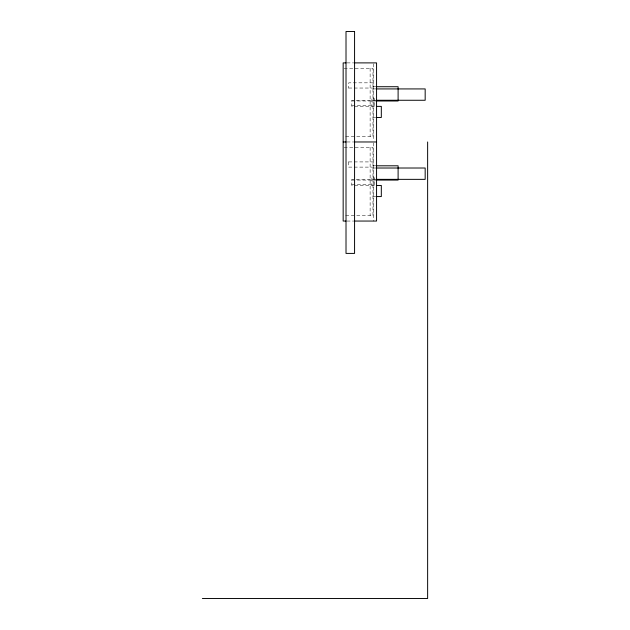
<?xml version="1.0" encoding="UTF-8"?>
<svg xmlns="http://www.w3.org/2000/svg" width="630" height="630" viewBox="0 0 630 630"><rect width="100%" height="100%" fill="white"/><g stroke="black" fill="none" stroke-linecap="round" stroke-linejoin="round"><path stroke-width="0.47" stroke-dasharray="3.15 2.36" d="M346.973 62.89L353.666 62.89M344.122 68.308L372.976 68.308L372.976 136.545L344.122 136.545M372.976 82.829L348.713 82.829L348.713 88.129M372.976 86.719L375.874 86.719M348.713 88.035L372.976 88.035M372.976 88.924L375.874 88.924M372.976 98.831L374.771 98.831L374.771 106.021L372.976 106.021M375.874 100.264L351.8 100.264L351.8 106.376L375.756 106.376M351.8 100.989L375.874 100.989M351.8 105.659L372.976 105.659M372.976 117.487L375.756 117.487M346.973 141.97L353.666 141.97M344.122 147.396L372.976 147.396L372.976 215.633L344.122 215.633M348.713 161.918L372.976 161.918M372.976 165.8L375.874 165.8M348.713 167.115L372.976 167.115M372.976 168.013L375.874 168.013M372.976 177.92L374.771 177.92L374.771 185.11L372.976 185.11M375.874 179.353L351.8 179.353L351.8 185.464L375.756 185.464M351.8 180.07L375.874 180.07M351.8 184.74L372.976 184.74M372.976 196.568L375.756 196.568M346.973 221.051L353.666 221.051M373.716 63.866L373.716 140.994M373.716 142.947L373.716 221.051M371.92 98.831L371.92 106.021M371.92 177.92L371.92 185.11M370.125 68.308L370.125 136.545M370.125 147.396L370.125 215.633M348.713 161.823L348.713 167.21"/><path stroke-width="0.94" d="M346.027 62.89L343.161 62.89L343.161 221.051L346.027 221.051M354.611 62.89L376.567 62.89L376.567 221.051L354.611 221.051M376.842 86.719L398.105 86.719L398.105 100.989L376.842 100.989M376.842 88.924L425.171 88.924L425.171 100.264L376.842 100.264M376.685 106.376L381.315 106.376L381.315 117.487L376.685 117.487M343.161 141.97L346.027 141.97M354.611 141.97L376.567 141.97M376.842 165.8L398.105 165.8L398.105 180.07L376.842 180.07M376.842 168.013L425.171 168.013L425.171 179.353L376.842 179.353M376.685 185.464L381.315 185.464L381.315 196.568L376.685 196.568M202.364 598.5L427.636 598.5L427.636 141.97M354.572 31.5L346.012 31.5L346.012 253.41L354.572 253.41L354.572 31.5"/></g></svg>
